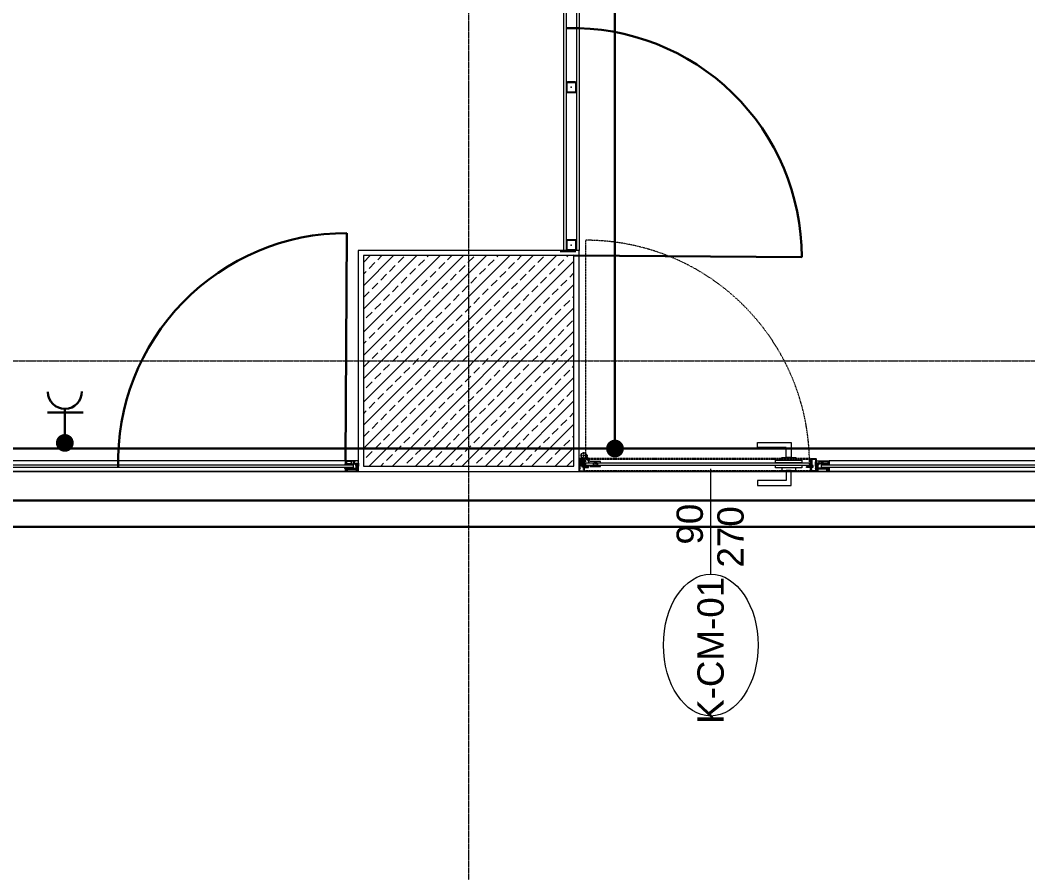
# Model space of a CAD drawing. Extents: x -1439 to 23780, y -1362 to 4476.
# Drawn here: x 15042 to 15425, y 2210.5 to 2534.5 of the extents above; entities that cross this region are included whole.
import ezdxf
from ezdxf.enums import TextEntityAlignment as Align

# ---------------------------------------------------------------- set-up
doc = ezdxf.new("R2010")
doc.units = 0
doc.header["$MEASUREMENT"] = 0
for name, pattern in [('Audi$0$DASHDOT', [1, 0.5, -0.25, 0, -0.25]), ('Audi$0$DASHDOT2', [0.5, 0.25, -0.125, 0, -0.125]), ('Audi$0$DOT2', [0.125, 0, -0.125]), ('Audi$0$HIDDEN', [0.375, 0.25, -0.125])]:
    doc.linetypes.add(name, pattern=pattern)
doc.layers.get('0').update_dxf_attribs({"color": 9, "lineweight": 9})
for name, color, linetype, lineweight in [('0 @ 1', 9, 'Continuous', 9), ('Audi$0$01', 8, 'Continuous', 9), ('Audi$0$06B', 8, 'Continuous', 9), ('Audi$0$06C', 8, 'Continuous', 9), ('Audi$0$06D', 8, 'Continuous', 9), ('Audi$0$07K', 8, 'Continuous', 9), ('Audi$0$09W', 8, 'Continuous', 9), ('Audi$0$10', 8, 'Continuous', 9), ('Audi$0$11', 8, 'Continuous', 9), ('Audi$0$14', 8, 'Continuous', 9), ('Audi$0$15', 8, 'Continuous', 9), ('Audi$0$20', 8, 'Audi$0$DOT2', 9), ('Audi$0$22', 8, 'Continuous', 9), ('Audi$0$24', 8, 'Audi$0$DASHDOT2', 9), ('Audi$0$35', 8, 'Continuous', 9), ('E-KABLO', 7, 'Continuous', 30), ('E-PRİZ', 7, 'Continuous', 30)]:
    doc.layers.add(name, color=color, linetype=linetype, lineweight=lineweight)
doc.styles.add('Audi$0$Arial', font='arial.ttf', dxfattribs={"height": 2.5})
pattern_1 = [(225, (-604.72494, -2171.82614), (-0.0883883476, 0.0883883476), []), (135, (-604.72494, -2171.82614), (0.0883883476, 0.0883883476), [])]

# ---------------------------------------------------------------- blocks, each defined once
blk = doc.blocks.new('Audi$0$0_doorno')
blk.add_lwpolyline([(4.5, 0), (12.5, 0)])
blk.add_ellipse((-0.891, 0), major_axis=(-5.391, 0), ratio=0.666667)
at = {"style": 'Audi$0$Arial'}
blk.add_attdef('YUKSEKLIK', text='', height=2, dxfattribs=at).set_placement((5, 12.3), align=Align.TOP_LEFT)
blk.add_attdef('KAPINO', text='', height=2, dxfattribs=at).set_placement((0, 0), align=Align.MIDDLE)
blk.add_attdef('GENISLIK', text='', height=2, dxfattribs=at).set_placement((5, -3.789), align=Align.BOTTOM_LEFT)
blk = doc.blocks.new('Audi$0$KAPI KODLARI 2. KAT')
at = {"layer": 'Audi$0$22'}
ref = blk.add_blockref('Audi$0$0_doorno', (15304.5, 2301.47), dxfattribs=dict(at, xscale=5, yscale=5, zscale=5, rotation=90))
ref.add_attrib('KAPINO', 'K-CM-01', dxfattribs={"layer": '0', "height": 10, "rotation": 90, "style": 'Audi$0$Arial'}).set_placement((15304.41, 2295.01), align=Align.MIDDLE)
ref.add_attrib('GENISLIK', '90', dxfattribs={"layer": '0', "height": 10, "rotation": 90, "style": 'Audi$0$Arial'}).set_placement((15304.5, 2335.19), align=Align.BOTTOM_LEFT)
ref.add_attrib('YUKSEKLIK', '270', dxfattribs={"layer": '0', "height": 10, "rotation": 90, "style": 'Audi$0$Arial'}).set_placement((15307, 2326.47), align=Align.TOP_LEFT)
blk = doc.blocks.new('Audi$0$p-kolon_80x80')
at = {"layer": 'Audi$0$09W'}
h = blk.add_hatch(dxfattribs=at)
h.set_pattern_fill('ANSI33', color=256, scale=25, style=0)
h.set_pattern_definition([(45, (-1222.5, -385), (-4.419417, 4.419417), []), (45, (-1218.0806, -385), (-4.419417, 4.419417), [3.125, -1.5625])])
h.paths.add_polyline_path([(-40, -40), (40, -40), (40, 40), (-40, 40)])
blk.add_lwpolyline([(-40, -40), (40, -40), (40, 40), (-40, 40)], close=True)
blk = doc.blocks.new('Audi$0$P-AKS_AUDI')
at = {"layer": 'Audi$0$24'}
for points in [[(-1400, -2590), (-1400, 1250)], [(-3840, -380), (360, -380)]]:
    blk.add_lwpolyline(points, dxfattribs=at)
blk = doc.blocks.new('Audi$0$Prf-40x40')
for points in [[(1.5, -2), (-1.5, -2, -0.414214), (-2, -1.5), (-2, 1.5, -0.414214), (-1.5, 2), (1.5, 2, -0.414214), (2, 1.5), (2, -1.5, -0.414214)], [(1.5, -1.7), (-1.5, -1.7, -0.414214), (-1.7, -1.5), (-1.7, 1.5, -0.414214), (-1.5, 1.7), (1.5, 1.7, -0.414214), (1.7, 1.5), (1.7, -1.5, -0.414214)]]:
    blk.add_lwpolyline(points, format="xyb", close=True)
at = {"color": 252}
blk.add_point((0, 0), dxfattribs=at)
blk = doc.blocks.new('Audi$0$g-kapı kolu-p')
for points in [[(11.85, 8.21), (-0.95, 8.21), (-0.95, 2.41), (0.95, 2.41), (0.95, 6.31), (11.85, 6.31), (11.85, 8.21)], [(11.85, -8.21), (-0.95, -8.21), (-0.95, -2.41), (0.95, -2.41), (0.95, -6.31), (11.85, -6.31), (11.85, -8.21)]]:
    blk.add_lwpolyline(points)
for points in [[(-5, 0.5), (5, 0.5), (5, 1.5), (-5, 1.5)], [(-2.65, 1.5), (2.65, 1.5), (2.65, 2.41), (-2.65, 2.41)], [(-5, -1.5), (5, -1.5), (5, -0.5), (-5, -0.5)], [(-2.65, -1.5), (2.65, -1.5), (2.65, -2.41), (-2.65, -2.41)]]:
    blk.add_lwpolyline(points, close=True)
blk = doc.blocks.new('Audi$0$k-cambölme-kapı-p')
at = {"layer": 'Audi$0$10'}
h = blk.add_hatch(dxfattribs=at)
h.set_pattern_fill('NET', color=256, angle=135, style=0)
h.set_pattern_definition([(135, (3753.7029, 560.85184), (-0.0883883476, -0.0883883476), []), (225, (3753.7029, 560.85184), (0.0883883476, -0.0883883476), [])])
h.paths.add_polyline_path([(2.08, -0.06), (2.08, 0.02), (2.07, 0.04), (2.05, 0.07), (2.01, 0.09), (1.98, 0.1), (1.97, 0.1), (1.97, -0.29), (1.94, -0.29), (1.94, -0.43), (1.88, -0.49), (1.67, -0.49), (1.82, -0.29), (1.73, -0.29), (1.53, -0.5), (1.44, -0.5), (1.62, -0.32), (1.62, -0.29), (1.51, -0.29), (1.34, -0.42), (1.32, -0.44), (1.3, -0.48), (1.29, -0.51), (1.26, -0.57), (1.26, -0.31), (1.32, -0.29), (1.23, -0.29), (1.23, -0.53), (1.23, -0.59), (1.24, -0.62), (1.26, -0.64), (3.47, -0.64), (3.47, -0.58), (3.38, -0.35), (3.38, -0.3), (3.42, -0.25), (3.42, -0.2), (3.38, -0.16), (2.73, -0.16), (2.74, -0.2), (2.91, -0.2, -1), (2.91, -0.25)])
h.paths.add_polyline_path([(2.05, -0.18), (2.05, -0.21), (2.08, -0.23), (2.11, -0.24), (2.15, -0.25), (2.95, -0.27), (2.92, -0.29), (2.55, -0.29), (2.54, -0.31), (2.52, -0.33), (2.5, -0.34), (2.48, -0.34), (2.46, -0.34), (2.44, -0.32), (2.42, -0.3), (2.08, -0.3), (1.99, -0.11), (1.99, -0.07), (2.05, -0.07)], flags=16)
h.paths.add_polyline_path([(2.41, -0.34), (2.51, -0.5), (2.08, -0.5), (2.08, -0.34)], flags=16)
h.paths.add_polyline_path([(2.55, -0.33), (2.89, -0.33), (2.94, -0.33), (3.28, -0.34, 0.166992), (3.34, -0.55), (2.72, -0.55), (2.55, -0.36)], flags=16)
h.paths.add_polyline_path([(3.02, -0.22), (3.02, -0.2), (3.33, -0.2, 0.10606), (3.29, -0.33), (3.01, -0.27)], flags=16)
h = blk.add_hatch(dxfattribs=at)
h.set_pattern_fill('NET', color=256, angle=135, style=0)
h.set_pattern_definition([(45, (474.94443, 2280.71206), (0.0883883476, -0.0883883476), []), (315, (474.94443, 2280.71206), (-0.0883883476, -0.0883883476), [])])
h.paths.add_polyline_path([(87.27, -0.16), (87.26, -0.2), (87.09, -0.2, 1), (87.09, -0.25), (87.92, -0.25), (87.92, -0.01), (87.93, 0.03), (87.96, 0.05), (88, 0.07), (88.03, 0.07), (88.03, -0.29), (88.06, -0.29), (88.06, -0.43), (88.12, -0.49), (88.33, -0.49), (88.18, -0.29), (88.27, -0.29), (88.47, -0.5), (88.56, -0.5), (88.38, -0.32), (88.38, -0.29), (88.49, -0.29), (88.66, -0.42), (88.68, -0.44), (88.7, -0.48), (88.71, -0.51), (88.74, -0.57), (88.74, -0.31), (88.68, -0.29), (88.77, -0.29), (88.77, -0.53), (88.77, -0.59), (88.76, -0.62), (88.74, -0.64), (86.53, -0.64), (86.53, -0.58), (86.62, -0.35), (86.62, -0.3), (86.58, -0.25), (86.58, -0.2), (86.62, -0.16)])
h.paths.add_polyline_path([(87.28, -0.55), (87.45, -0.36), (87.45, -0.33), (87.11, -0.33), (87.06, -0.33), (87.03, -0.31), (86.99, -0.27), (86.98, -0.22), (86.98, -0.2), (86.67, -0.2, -0.292264), (86.66, -0.55)], flags=16)
h.paths.add_polyline_path([(87.48, -0.51), (87.59, -0.51), (87.53, -0.43)], flags=16)
h.paths.add_polyline_path([(87.56, -0.4), (87.69, -0.5), (87.92, -0.5), (87.92, -0.34), (87.59, -0.34)], flags=16)
h.paths.add_polyline_path([(87.62, -0.53), (87.71, -0.62), (87.71, -0.53)], flags=16)
at = {"layer": 'Audi$0$10', "linetype": 'Audi$0$DASHDOT', "ltscale": 0.05}
for points in [[(1.71, 2.14), (1.71, 4.9)], [(3.22, 3.63), (0.2, 3.63)], [(6.13, 1.44), (6.13, -0.55)]]:
    blk.add_lwpolyline(points, dxfattribs=at)
at = {"layer": 'Audi$0$10'}
for points in [[(4.07, 1.27), (2.67, 3.99)], [(1.82, 2.27), (0.16, 2.27), (0.16, 2.03), (0.38, 2.03), (0.38, 1.92), (0.22, 1.92), (0.22, 1.16), (0.35, 1.16), (0.35, -0.41), (0.22, -0.41), (0.22, -1.23), (0.36, -1.23), (0.36, -1.38), (0.16, -1.38), (0.16, -2.24), (1.82, -2.24), (1.82, -1.72), (1.62, -1.72), (1.62, -1.58), (1.82, -1.58), (1.82, -1.37), (1.61, -1.37), (1.61, -1.24), (1.74, -1.24), (1.74, -0.85), (1.06, -0.85), (1.06, -0.13), (1.5, -0.13), (1.5, 1.92), (1.57, 2.03), (1.82, 2.03), (1.82, 2.27)], [(0.69, 3.63), (0.69, 2.44)], [(0.69, 2.27), (0.69, -0.24), (1.06, -0.24)], [(1.06, 2.44), (1.06, 2.86)], [(1.06, -0.13), (1.06, 2.27)], [(1.5, 1.92), (1.06, 1.92)], [(1.17, 1.92), (1.17, -0.13)], [(2.91, -0.25), (2.08, -0.06), (2.08, 0.02), (2.07, 0.04), (2.05, 0.07), (2.01, 0.09), (1.98, 0.1), (1.97, 0.1)], [(3.84, 0.88), (2.63, 3.22)], [(8.14, 0.88), (8.14, 1.27), (4.07, 1.27)], [(5.3, 0.88), (5.3, -0.16)], [(5.5, 1.27), (5.77, 0.97), (5.77, 0.88)], [(5.59, 0.88), (5.59, -0.16)], [(6.76, 1.27), (6.49, 0.97), (6.49, 0.88)], [(6.67, 0.88), (6.67, -0.16)], [(6.96, 0.88), (6.96, -0.16)], [(87.09, -0.25), (87.92, -0.25), (87.92, -0.01), (87.93, 0.03), (87.96, 0.05), (88, 0.07), (88.03, 0.07)], [(88.18, 2.27), (89.84, 2.27), (89.84, 2.03), (89.62, 2.03), (89.62, 1.92), (89.78, 1.92), (89.78, 1.16), (89.65, 1.16), (89.65, -0.41), (89.78, -0.41), (89.78, -1.23), (89.64, -1.23), (89.64, -1.38), (89.84, -1.38), (89.84, -2.24), (88.18, -2.24), (88.18, -1.72), (88.38, -1.72), (88.38, -1.58), (88.18, -1.58), (88.18, -1.37), (88.39, -1.37), (88.39, -1.24), (88.26, -1.24), (88.26, -0.85), (88.94, -0.85), (88.94, -0.13), (88.5, -0.13), (88.5, 1.92), (88.43, 2.03), (88.18, 2.03), (88.18, 2.27)], [(2.05, -0.89), (3.59, -0.89), (3.59, -0.64), (1.23, -0.64), (1.23, -0.29), (1.97, -0.29)], [(1.62, -0.29), (1.62, -0.32), (1.44, -0.5), (1.53, -0.5), (1.73, -0.29)], [(1.82, -0.29), (1.67, -0.49), (1.88, -0.49), (1.94, -0.43), (1.94, -0.29)], [(3.34, -0.55), (2.72, -0.55), (2.55, -0.36), (2.55, -0.33), (2.89, -0.33), (2.94, -0.33)], [(3.28, -0.34), (3.28, -0.34), (2.94, -0.33)], [(3.01, -0.27), (3.02, -0.22), (3.02, -0.2), (3.33, -0.2)], [(3.01, -0.27), (3.29, -0.33), (3.29, -0.33)], [(4.06, -0.16), (4.06, -0.55), (8.14, -0.55)], [(8.14, -0.55), (8.14, -0.16)], [(87.95, -0.89), (86.41, -0.89), (86.41, -0.64), (88.77, -0.64), (88.77, -0.29), (88.03, -0.29)], [(87.59, -0.51), (87.53, -0.43), (87.48, -0.51), (87.59, -0.51)], [(88.18, -0.29), (88.33, -0.49), (88.12, -0.49), (88.06, -0.43), (88.06, -0.29)], [(88.38, -0.29), (88.38, -0.32), (88.56, -0.5), (88.47, -0.5), (88.27, -0.29)]]:
    blk.add_lwpolyline(points, dxfattribs=at)
for points in [[(1.97, -0.29), (1.97, 2.13), (2.05, 2.13), (2.05, 2.28, 0.414214), (1.89, 2.44), (0.08, 2.44, 0.414214), (0, 2.36), (0, -2.36, 0.414214), (0.08, -2.44), (2.05, -2.44), (2.05, -2.25), (2.05, -2.23), (2.05, -2.23), (2.05, -2.23), (2.05, -2.23), (2.05, -2.23), (2.05, -0.89)], [(88.03, -0.29), (88.03, 2.13), (87.95, 2.13), (87.95, 2.28, -0.414214), (88.11, 2.44), (89.92, 2.44, -0.414214), (90, 2.36), (90, -2.36, -0.414214), (89.92, -2.44), (87.95, -2.44), (87.95, -2.25), (87.95, -2.23), (87.95, -2.23), (87.95, -2.23), (87.95, -2.23), (87.95, -2.23), (87.95, -0.89)], [(1.51, -0.29), (1.34, -0.42), (1.32, -0.44), (1.3, -0.48), (1.29, -0.51), (1.26, -0.57), (1.26, -0.31), (1.32, -0.29), (1.23, -0.29), (1.23, -0.53), (1.23, -0.59), (1.24, -0.62), (1.26, -0.64), (3.47, -0.64), (3.47, -0.58), (3.38, -0.35), (3.38, -0.3), (3.42, -0.25), (3.42, -0.2), (3.38, -0.16), (2.73, -0.16), (2.74, -0.2), (2.91, -0.2, -1), (2.91, -0.25, -1)], [(88.49, -0.29), (88.66, -0.42), (88.68, -0.44), (88.7, -0.48), (88.71, -0.51), (88.74, -0.57), (88.74, -0.31), (88.68, -0.29), (88.77, -0.29), (88.77, -0.53), (88.77, -0.59), (88.76, -0.62), (88.74, -0.64), (86.53, -0.64), (86.53, -0.58), (86.62, -0.35), (86.62, -0.3), (86.58, -0.25), (86.58, -0.2), (86.62, -0.16), (87.27, -0.16), (87.26, -0.2), (87.09, -0.2, 1), (87.09, -0.25, 1)], [(86.66, -0.55), (87.28, -0.55), (87.45, -0.36), (87.45, -0.33), (87.11, -0.33), (87.06, -0.33), (87.03, -0.31), (86.99, -0.27), (86.98, -0.22), (86.98, -0.2), (86.67, -0.2, 1)]]:
    blk.add_lwpolyline(points, format="xyb", dxfattribs=at)
for points in [[(1.99, -0.07), (2.05, -0.07), (2.05, -0.18), (2.05, -0.21), (2.08, -0.23), (2.11, -0.24), (2.15, -0.25), (2.95, -0.27), (2.92, -0.29), (2.55, -0.29), (2.54, -0.31), (2.52, -0.33), (2.5, -0.34), (2.48, -0.34), (2.46, -0.34), (2.44, -0.32), (2.42, -0.3), (2.08, -0.3), (1.99, -0.11)], [(2.08, -0.5), (2.08, -0.34), (2.41, -0.34), (2.51, -0.5), (2.51, -0.5)], [(87.92, -0.5), (87.92, -0.34), (87.59, -0.34), (87.56, -0.4), (87.69, -0.5)], [(87.62, -0.53), (87.71, -0.53), (87.71, -0.62)]]:
    blk.add_lwpolyline(points, close=True, dxfattribs=at)
blk.add_circle((1.71, 3.65), 1.02, dxfattribs=at)
for centre, start, end in [((3.6, -0.37), 176.143, 214.0649), ((3.6, -0.37), 148.8979, 173.1144), ((86.4, -0.37), 325.9351, 31.1021)]:
    blk.add_arc(centre, 0.322, start, end, dxfattribs=at)
at = {"layer": 'Audi$0$15', "linetype": 'Audi$0$DOT2'}
blk.add_lwpolyline([(2.48, 0.36), (2.48, 85.36)], dxfattribs=at)
at = {"layer": 'Audi$0$15'}
blk.add_lwpolyline([(2.58, 0.88), (87.42, 0.88), (87.52, 0.78), (87.52, -0.05), (87.42, -0.16), (2.58, -0.16), (2.58, -0.16), (2.48, -0.05), (2.48, 0.78), (2.58, 0.88)], dxfattribs=at)
at = {"layer": 'Audi$0$15', "linetype": 'Audi$0$DOT2'}
blk.add_arc((2.48, 0.36), 85.04, 0, 90, dxfattribs=at)
at = {"layer": 'Audi$0$20'}
for p, q in [((87.95, 2.43), (2.05, 2.43)), ((87.95, 2.13), (2.05, 2.13)), ((87.95, -2.23), (2.05, -2.23)), ((87.95, -2.44), (2.05, -2.44))]:
    blk.add_line(p, q, dxfattribs=at)
at = {"layer": 'Audi$0$06C', "xscale": -1}
blk.add_blockref('Audi$0$g-kapı kolu-p', (79.64, 0.38), dxfattribs=at)
blk = doc.blocks.new('Audi$0$p-strahle-alüminyumdoğramaprofili')
at = {"layer": 'Audi$0$10'}
h = blk.add_hatch(dxfattribs=at)
h.set_pattern_fill('NET', color=256, angle=315, style=0)
h.set_pattern_definition(pattern_1)
h.paths.add_polyline_path([(-4.62, 2.65), (-4.68, 2.65), (-4.72, 2.75), (-4.72, 2.8), (-4.69, 2.8), (-4.69, 2.92), (-4.98, 2.92), (-4.98, 2.8), (-4.95, 2.8), (-4.99, 2.65), (-5.08, 2.66), (-5.25, 2.28), (-5.14, 2.28), (-5.14, 2.33), (-4.98, 2.52, 0.2599), (-4.9, 2.28), (-4.66, 2.28, 0.382682)])
h.paths.add_polyline_path([(-4.86, 2.52), (-4.67, 2.52, -2.16717)], flags=16)
h = blk.add_hatch(dxfattribs=at)
h.set_pattern_fill('NET', color=256, angle=315, style=0)
h.set_pattern_definition(pattern_1)
h.paths.add_polyline_path([(-4.62, 0.88), (-4.68, 0.88), (-4.72, 0.77), (-4.72, 0.73), (-4.69, 0.73), (-4.69, 0.6), (-4.98, 0.6), (-4.98, 0.73), (-4.95, 0.73), (-4.99, 0.88), (-5.08, 0.87), (-5.25, 1.24), (-5.14, 1.24), (-5.14, 1.2), (-4.98, 1.01, -0.2599), (-4.9, 1.24), (-4.66, 1.24, -0.382682)])
h.paths.add_polyline_path([(-4.86, 1), (-4.67, 1, 2.16717)], flags=16)
h = blk.add_hatch(dxfattribs=at)
h.set_pattern_fill('NET', color=256, angle=315, style=0)
h.set_pattern_definition([(225, (-608.45214, -2173.53612), (-0.0883883476, 0.0883883476), []), (135, (-608.45214, -2173.53612), (0.0883883476, 0.0883883476), [])])
h.paths.add_polyline_path([(-3.45, 2.28), (-3.45, 2.57), (-4.49, 2.57), (-4.49, 2.28)])
h = blk.add_hatch(dxfattribs=at)
h.set_pattern_fill('NET', color=256, angle=315, style=0)
h.set_pattern_definition([(225, (-608.45214, -2180.04526), (-0.0883883476, 0.0883883476), []), (135, (-608.45214, -2180.04526), (0.0883883476, 0.0883883476), [])])
h.paths.add_polyline_path([(-3.45, 0.93), (-3.45, 1.24), (-4.49, 1.24), (-4.49, 0.93)])
h = blk.add_hatch(dxfattribs=at)
h.set_pattern_fill('NET', color=256, angle=315, style=0)
h.set_pattern_definition([(225, (-629.50454, -2177.58922), (-0.0883883476, 0.0883883476), []), (135, (-629.50454, -2177.58922), (0.0883883476, 0.0883883476), [])])
h.paths.add_polyline_path([(0, 0.68), (0, 1.75), (-0.18, 1.75), (-0.18, 0.68)])
for points in [[(-5.08, 2.66), (-5.25, 2.28)], [(-5.09, 0.88), (-5.25, 1.24)], [(-4.98, 2.52), (-5.14, 2.33), (-5.14, 2.28)], [(-4.98, 1.01), (-5.14, 1.2), (-5.14, 1.24)], [(-4.92, 3.6), (-4.92, 3.16), (-4.61, 3.16), (-4.61, 2.87), (-4.52, 2.87), (-4.62, 2.65), (-4.68, 2.65), (-4.72, 2.75), (-4.72, 2.8), (-4.69, 2.8), (-4.69, 3.05), (-4.98, 3.05), (-4.98, 2.8), (-4.95, 2.8), (-4.99, 2.65), (-5.08, 2.66), (-5.07, 3.76), (-0.11, 3.76)], [(-4.69, 2.92), (-4.98, 2.92)], [(-4.71, 0.6), (-4.98, 0.6)], [(-2.83, 0.2), (-2.67, 0.2), (-2.67, -0.04), (-4.87, -0.04), (-4.87, 0.19), (-4.57, 0.19), (-4.57, 0.73), (-2.67, 0.73)], [(-4.52, 2.87), (-4.49, 2.87), (-4.49, 2.26)], [(-4.49, 0.93), (-4.49, 0.93), (-4.49, 1.26)], [(-3.45, 2.26), (-3.45, 2.57)], [(-3.45, 1.26), (-3.45, 0.93)], [(-2.08, 0.93), (-2.08, 2.57)], [(-0.18, 0.68), (0, 0.68), (0, 1.75)], [(-0.18, 1.75), (0, 1.75)]]:
    blk.add_lwpolyline(points, dxfattribs=at)
for points in [[(-0.18, 2.74), (-0.18, 2.21), (0, 2.21), (0, 2.08), (-0.18, 2.08), (-0.18, 0.43), (0, 0.43), (0, 0), (-0.12, 0), (-0.12, -0.24), (-5.09, -0.24), (-5.09, 0.88), (-4.98, 0.88), (-4.94, 0.7), (-4.99, 0.7), (-4.99, 0.33), (-4.71, 0.33), (-4.71, 0.88), (-4.56, 0.88), (-4.52, 0.93), (-1.28, 0.93), (-1.2, 1.22), (-0.9, 1.22), (-0.9, 0.62), (-0.58, 0.62), (-0.58, 2.74)], [(-2.03, 0.78), (-1.35, 0.78), (-1.35, 0.08), (-1.28, 0.04), (-1.28, -0.04), (-2.09, -0.04), (-2.09, 0.1), (-2.03, 0.15)]]:
    blk.add_lwpolyline(points, close=True, dxfattribs=at)
for points in [[(-0.57, 3.26), (-0.57, 3.62), (-4.89, 3.62), (-4.89, 3.65, 0.561743), (-4.97, 3.66, 0.595966), (-4.92, 3.6, -2.204878)], [(-4.67, 2.52), (-4.86, 2.52, 1)], [(-4.67, 1), (-4.86, 1, -1)], [(-4.61, 2.87), (-4.49, 3.45, -0.833203), (-4.18, 3.44, -0.447088)], [(-4.49, 2.57), (-1.23, 2.57, -0.414214), (-0.9, 2.25), (-0.9, 1.22)], [(-4.18, 3.44), (-4.18, 2.99, 0.414214), (-4.07, 2.89), (-0.82, 2.89), (-0.82, 3.62)], [(-2.67, 0.73), (-2.67, 0.32), (-2.83, 0.32, 1), (-2.83, 0.2, -1)], [(-0.11, 3.76), (-0.11, 3.62), (-0.45, 3.62), (-0.45, 3.14, -1), (-0.66, 3.14)], [(-0.66, 3.14, -0.305404), (-0.57, 3.26, -5.773092)]]:
    blk.add_lwpolyline(points, format="xyb", dxfattribs=at)
for centre, radius, start, end in [((-4.73, 2.47), 0.253, 168.6676, 234.1258), ((-4.73, 1.06), 0.253, 125.8742, 191.3324), ((-4.77, 2.44), 0.125, 139.5402, 40.4598), ((-4.77, 1.08), 0.125, 319.5402, 220.4598), ((-4.84, 2.48), 0.273, 305.9738, 36.4289), ((-4.84, 1.04), 0.273, 323.5711, 54.0262)]:
    blk.add_arc(centre, radius, start, end, dxfattribs=at)
blk = doc.blocks.new('*U494')
at = {"layer": 'Audi$0$06D'}
for points in [[(4.95, 4), (521.04, 4)], [(4.95, 0), (521.02, 0)]]:
    blk.add_lwpolyline(points, dxfattribs=at)
at = {"layer": 'Audi$0$15'}
for points in [[(1.96, 2.5), (524.03, 2.5)], [(524.03, 1.5), (1.96, 1.5)]]:
    blk.add_lwpolyline(points, dxfattribs=at)
at = {"layer": '0 @ 1', "linetype": 'Continuous', "xscale": -1}
blk.add_blockref('Audi$0$p-strahle-alüminyumdoğramaprofili', (-0.12, 0.24), dxfattribs=at)
at = {"layer": '0 @ 1', "linetype": 'Continuous'}
blk.add_blockref('Audi$0$p-strahle-alüminyumdoğramaprofili', (526.11, 0.24), dxfattribs=at)
blk = doc.blocks.new('Audi$0$p-2. kat planı')
at = {"layer": 'Audi$0$11'}
for points in [[(15248.5, 2743), (15248.5, 2447)], [(15249.5, 2743), (15249.5, 2447)], [(15253.5, 2743), (15253.5, 2447)], [(15254.5, 2743), (15254.5, 2447)]]:
    blk.add_lwpolyline(points, dxfattribs=at)
at = {"layer": 'Audi$0$14'}
blk.add_lwpolyline([(15254.5, 2447), (15170.5, 2447), (15170.5, 2363), (15254.5, 2363)], close=True, dxfattribs=at)
at = {"linetype": 'Continuous', "rotation": 180}
for p in [(15170.49, 2367), (15870.49, 2367)]:
    blk.add_blockref('*U494', p, dxfattribs=at)
at = {"layer": 'Audi$0$01'}
blk.add_blockref('Audi$0$p-kolon_80x80', (15212.5, 2405), dxfattribs=at)
at = {"layer": 'Audi$0$07K'}
blk.add_blockref('Audi$0$k-cambölme-kapı-p', (15254.5, 2365.44), dxfattribs=at)
at = {"layer": 'Audi$0$10', "xscale": -1, "rotation": 180}
for p in [(15251.5, 2509), (15251.5, 2449)]:
    blk.add_blockref('Audi$0$Prf-40x40', p, dxfattribs=at)
at = {"layer": 'Audi$0$24'}
blk.add_blockref('Audi$0$P-AKS_AUDI', (16612.5, 2785), dxfattribs=at)
blk = doc.blocks.new('100_PRİZ')
at = {"layer": 'E-PRİZ', "color": 4}
for p, q in [((-1.223, 2.136), (1.279, 2.136)), ((0, 2.4), (0, 0))]:
    blk.add_line(p, q, dxfattribs=at)
blk.add_arc((0, 3.6), 1.2, 180.75513, 0.75513, dxfattribs=at)

msp = doc.modelspace()

# ---------------------------------------------------------------- linework, layer by layer
at = {"layer": 'Audi$0$06B'}
msp.add_lwpolyline([(15362.02, 2122.81, -0.050395), (16650.71, 2246.09)], format="xyb", dxfattribs=at)
at = {"layer": 'Audi$0$20', "linetype": 'Audi$0$HIDDEN'}
for points in [[(13074.5, 1250.48, -0.146575), (16650.5, 2301.36, -0.146575)], [(13074.5, 1209.1, -0.147553), (16652.5, 2266.71)]]:
    msp.add_lwpolyline(points, format="xyb", dxfattribs=at)
at = {"layer": 'Audi$0$35'}
msp.add_lwpolyline([(16650.5, 2363), (16650.5, 2272.98, 0.147272), (13074.5, 1216.59), (13074.5, 1835), (13854.5, 1835), (13854.5, 2483.5), (13840.44, 2489.8), (13837.5, 2489.8), (13837.5, 2570.2), (13840.5, 2570.2), (13854.5, 2576.5), (13854.5, 2580), (13854.5, 2657), (13835.5, 2657), (13835.5, 2763), (13854.5, 2763), (13854.5, 2803), (14182.5, 2803), (14182.5, 2363)], format="xyb", close=True, dxfattribs=at)
msp.add_lwpolyline([(14487.5, 2447), (14487.5, 2743), (14554.5, 2743), (14554.5, 2803), (15170.5, 2803), (15170.5, 2743), (15254.5, 2743), (15254.5, 2803), (15870.5, 2803), (15870.5, 2743), (15935.5, 2743), (15935.5, 2447), (15870.5, 2447), (15870.5, 2363), (15254.5, 2363), (15254.5, 2447), (15170.5, 2447), (15170.5, 2363), (14554.5, 2363), (14554.5, 2447)], close=True, dxfattribs=at)
at = {"layer": 'E-KABLO', "color": 6}
msp.add_line((15268.09, 2551.32), (15268.09, 2371.69), dxfattribs=at)
at = {"layer": 'E-KABLO', "color": 8}
for p, q in [((15165.68, 2367), (15166.21, 2453.58)), ((15252.5, 2445), (15339.08, 2444.47))]:
    msp.add_line(p, q, dxfattribs=at)
at = {"layer": 'E-KABLO'}
msp.add_line((15247.31, 2446.65), (15253.19, 2446.65), dxfattribs=at)
at = {"layer": 'E-KABLO', "color": 6, "ltscale": 40}
for p, q in [((14852.24, 2371.69), (15860.5, 2371.69)), ((14554.5, 2342), (15850.5, 2342)), ((14853.73, 2342), (16149.73, 2342))]:
    msp.add_line(p, q, dxfattribs=at)
at = {"layer": 'E-KABLO', "color": 4, "ltscale": 40}
msp.add_line((14346.89, 2352), (15850.5, 2352), dxfattribs=at)
at = {"layer": 'E-KABLO', "color": 4, "linetype": 'Continuous', "const_width": 3.38}
for points in [[(15060.69, 2373.83, 1), (15057.32, 2373.83, 1)], [(15269.77, 2371.69, 1), (15266.4, 2371.69, 1)]]:
    msp.add_lwpolyline(points, format="xyb", close=True, dxfattribs=at)
at = {"layer": 'E-KABLO', "color": 8}
for centre, start, end in [((15252.12, 2444.47), 0, 91.474), ((15166.21, 2366.62), 90, 181.474)]:
    msp.add_arc(centre, 86.96, start, end, dxfattribs=at)

# ---------------------------------------------------------------- block references
msp.add_blockref('Audi$0$p-2. kat planı', (0, 0))
at = {"layer": 'Audi$0$22'}
msp.add_blockref('Audi$0$KAPI KODLARI 2. KAT', (0, 0), dxfattribs=at)
at = {"layer": 'E-PRİZ', "xscale": 5.399999999999998, "yscale": 5.399999999999998, "zscale": 5.399999999999998}
msp.add_blockref('100_PRİZ', (15059.01, 2373.83), dxfattribs=at)

doc.saveas('drawing.dxf')
